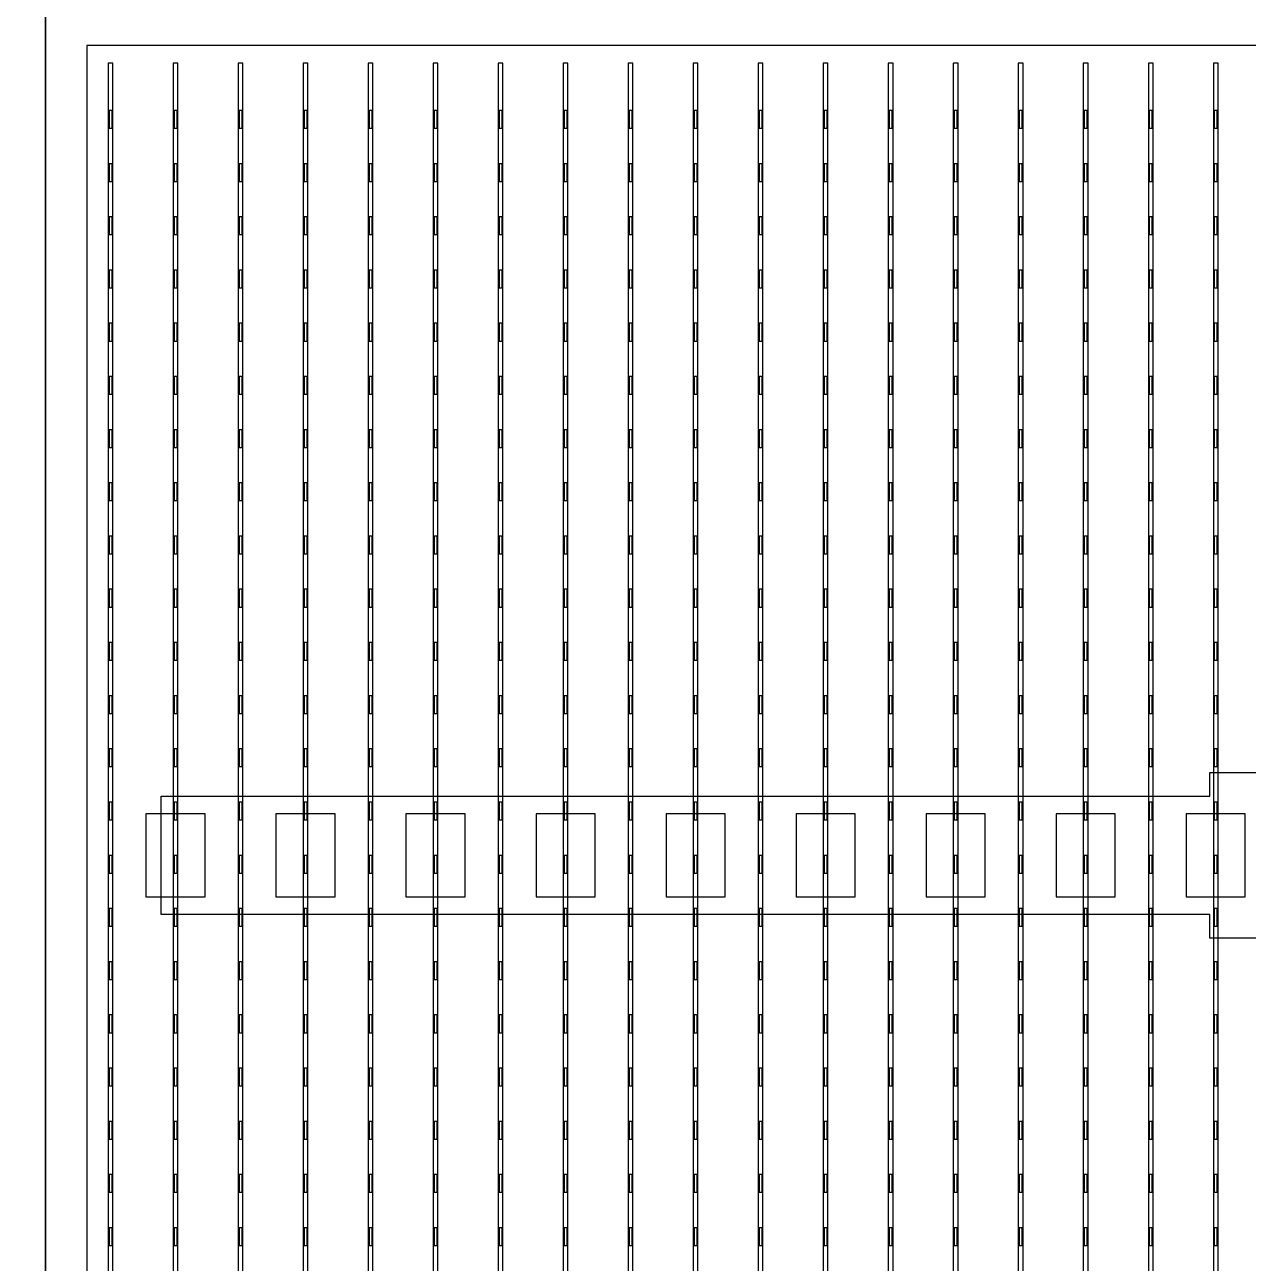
# Model space of a CAD drawing. Header units: millimetres. Extents: x -18 to 142, y -7 to 153.
# Drawn here: x 82.89 to 93.25, y 51.55 to 62.02 of the extents above; entities that cross this region are included whole.
import ezdxf

# ---------------------------------------------------------------- set-up
doc = ezdxf.new("R2010")
doc.units = ezdxf.units.MM
for name, color, linetype in [('BUSBARS', 3, 'Continuous'), ('CELLS', 5, 'Continuous'), ('CONTACT_PADS', 2, 'Continuous'), ('DICING', 4, 'Continuous'), ('FINGERS', 1, 'Continuous'), ('INSULATION', 2, 'Continuous')]:
    doc.layers.add(name, color=color, linetype=linetype)

msp = doc.modelspace()

# ---------------------------------------------------------------- linework, layer by layer
at = {"layer": 'BUSBARS'}
msp.add_lwpolyline([(102.99, 55.5), (102.99, 54.5), (94.12, 54.5), (94.12, 54.3), (92.92, 54.3), (92.92, 54.5), (84.05, 54.5), (84.05, 55.5), (92.92, 55.5), (92.92, 55.7), (94.12, 55.7), (94.12, 55.5), (102.99, 55.5)], close=True, dxfattribs=at)
at = {"layer": 'CELLS'}
for points in [[(83.07, 41.3), (83.07, 62.2), (62.17, 62.2), (62.17, 41.3), (83.07, 41.3)], [(103.97, 41.3), (103.97, 62.2), (83.07, 62.2), (83.07, 41.3), (103.97, 41.3)]]:
    msp.add_lwpolyline(points, close=True, dxfattribs=at)
at = {"layer": 'CONTACT_PADS'}
for points in [[(83.633, 61.15), (83.633, 61.3), (83.608, 61.3), (83.608, 61.15), (83.633, 61.15)], [(84.183, 61.15), (84.183, 61.3), (84.158, 61.3), (84.158, 61.15), (84.183, 61.15)], [(84.733, 61.15), (84.733, 61.3), (84.708, 61.3), (84.708, 61.15), (84.733, 61.15)], [(85.283, 61.15), (85.283, 61.3), (85.258, 61.3), (85.258, 61.15), (85.283, 61.15)], [(85.833, 61.15), (85.833, 61.3), (85.808, 61.3), (85.808, 61.15), (85.833, 61.15)], [(86.383, 61.15), (86.383, 61.3), (86.358, 61.3), (86.358, 61.15), (86.383, 61.15)], [(86.933, 61.15), (86.933, 61.3), (86.908, 61.3), (86.908, 61.15), (86.933, 61.15)], [(87.483, 61.15), (87.483, 61.3), (87.458, 61.3), (87.458, 61.15), (87.483, 61.15)], [(88.033, 61.15), (88.033, 61.3), (88.008, 61.3), (88.008, 61.15), (88.033, 61.15)], [(88.583, 61.15), (88.583, 61.3), (88.558, 61.3), (88.558, 61.15), (88.583, 61.15)], [(89.133, 61.15), (89.133, 61.3), (89.108, 61.3), (89.108, 61.15), (89.133, 61.15)], [(89.683, 61.15), (89.683, 61.3), (89.658, 61.3), (89.658, 61.15), (89.683, 61.15)], [(90.233, 61.15), (90.233, 61.3), (90.208, 61.3), (90.208, 61.15), (90.233, 61.15)], [(90.783, 61.15), (90.783, 61.3), (90.758, 61.3), (90.758, 61.15), (90.783, 61.15)], [(91.333, 61.15), (91.333, 61.3), (91.308, 61.3), (91.308, 61.15), (91.333, 61.15)], [(91.883, 61.15), (91.883, 61.3), (91.858, 61.3), (91.858, 61.15), (91.883, 61.15)], [(92.433, 61.15), (92.433, 61.3), (92.408, 61.3), (92.408, 61.15), (92.433, 61.15)], [(92.983, 61.15), (92.983, 61.3), (92.958, 61.3), (92.958, 61.15), (92.983, 61.15)], [(83.633, 60.7), (83.633, 60.85), (83.608, 60.85), (83.608, 60.7), (83.633, 60.7)], [(84.183, 60.7), (84.183, 60.85), (84.158, 60.85), (84.158, 60.7), (84.183, 60.7)], [(84.733, 60.7), (84.733, 60.85), (84.708, 60.85), (84.708, 60.7), (84.733, 60.7)], [(85.283, 60.7), (85.283, 60.85), (85.258, 60.85), (85.258, 60.7), (85.283, 60.7)], [(85.833, 60.7), (85.833, 60.85), (85.808, 60.85), (85.808, 60.7), (85.833, 60.7)], [(86.383, 60.7), (86.383, 60.85), (86.358, 60.85), (86.358, 60.7), (86.383, 60.7)], [(86.933, 60.7), (86.933, 60.85), (86.908, 60.85), (86.908, 60.7), (86.933, 60.7)], [(87.483, 60.7), (87.483, 60.85), (87.458, 60.85), (87.458, 60.7), (87.483, 60.7)], [(88.033, 60.7), (88.033, 60.85), (88.008, 60.85), (88.008, 60.7), (88.033, 60.7)], [(88.583, 60.7), (88.583, 60.85), (88.558, 60.85), (88.558, 60.7), (88.583, 60.7)], [(89.133, 60.7), (89.133, 60.85), (89.108, 60.85), (89.108, 60.7), (89.133, 60.7)], [(89.683, 60.7), (89.683, 60.85), (89.658, 60.85), (89.658, 60.7), (89.683, 60.7)], [(90.233, 60.7), (90.233, 60.85), (90.208, 60.85), (90.208, 60.7), (90.233, 60.7)], [(90.783, 60.7), (90.783, 60.85), (90.758, 60.85), (90.758, 60.7), (90.783, 60.7)], [(91.333, 60.7), (91.333, 60.85), (91.308, 60.85), (91.308, 60.7), (91.333, 60.7)], [(91.883, 60.7), (91.883, 60.85), (91.858, 60.85), (91.858, 60.7), (91.883, 60.7)], [(92.433, 60.7), (92.433, 60.85), (92.408, 60.85), (92.408, 60.7), (92.433, 60.7)], [(92.983, 60.7), (92.983, 60.85), (92.958, 60.85), (92.958, 60.7), (92.983, 60.7)], [(83.633, 60.25), (83.633, 60.4), (83.608, 60.4), (83.608, 60.25), (83.633, 60.25)], [(84.183, 60.25), (84.183, 60.4), (84.158, 60.4), (84.158, 60.25), (84.183, 60.25)], [(84.733, 60.25), (84.733, 60.4), (84.708, 60.4), (84.708, 60.25), (84.733, 60.25)], [(85.283, 60.25), (85.283, 60.4), (85.258, 60.4), (85.258, 60.25), (85.283, 60.25)], [(85.833, 60.25), (85.833, 60.4), (85.808, 60.4), (85.808, 60.25), (85.833, 60.25)], [(86.383, 60.25), (86.383, 60.4), (86.358, 60.4), (86.358, 60.25), (86.383, 60.25)], [(86.933, 60.25), (86.933, 60.4), (86.908, 60.4), (86.908, 60.25), (86.933, 60.25)], [(87.483, 60.25), (87.483, 60.4), (87.458, 60.4), (87.458, 60.25), (87.483, 60.25)], [(88.033, 60.25), (88.033, 60.4), (88.008, 60.4), (88.008, 60.25), (88.033, 60.25)], [(88.583, 60.25), (88.583, 60.4), (88.558, 60.4), (88.558, 60.25), (88.583, 60.25)], [(89.133, 60.25), (89.133, 60.4), (89.108, 60.4), (89.108, 60.25), (89.133, 60.25)], [(89.683, 60.25), (89.683, 60.4), (89.658, 60.4), (89.658, 60.25), (89.683, 60.25)], [(90.233, 60.25), (90.233, 60.4), (90.208, 60.4), (90.208, 60.25), (90.233, 60.25)], [(90.783, 60.25), (90.783, 60.4), (90.758, 60.4), (90.758, 60.25), (90.783, 60.25)], [(91.333, 60.25), (91.333, 60.4), (91.308, 60.4), (91.308, 60.25), (91.333, 60.25)], [(91.883, 60.25), (91.883, 60.4), (91.858, 60.4), (91.858, 60.25), (91.883, 60.25)], [(92.433, 60.25), (92.433, 60.4), (92.408, 60.4), (92.408, 60.25), (92.433, 60.25)], [(92.983, 60.25), (92.983, 60.4), (92.958, 60.4), (92.958, 60.25), (92.983, 60.25)], [(83.633, 59.8), (83.633, 59.95), (83.608, 59.95), (83.608, 59.8), (83.633, 59.8)], [(84.183, 59.8), (84.183, 59.95), (84.158, 59.95), (84.158, 59.8), (84.183, 59.8)], [(84.733, 59.8), (84.733, 59.95), (84.708, 59.95), (84.708, 59.8), (84.733, 59.8)], [(85.283, 59.8), (85.283, 59.95), (85.258, 59.95), (85.258, 59.8), (85.283, 59.8)], [(85.833, 59.8), (85.833, 59.95), (85.808, 59.95), (85.808, 59.8), (85.833, 59.8)], [(86.383, 59.8), (86.383, 59.95), (86.358, 59.95), (86.358, 59.8), (86.383, 59.8)], [(86.933, 59.8), (86.933, 59.95), (86.908, 59.95), (86.908, 59.8), (86.933, 59.8)], [(87.483, 59.8), (87.483, 59.95), (87.458, 59.95), (87.458, 59.8), (87.483, 59.8)], [(88.033, 59.8), (88.033, 59.95), (88.008, 59.95), (88.008, 59.8), (88.033, 59.8)], [(88.583, 59.8), (88.583, 59.95), (88.558, 59.95), (88.558, 59.8), (88.583, 59.8)], [(89.133, 59.8), (89.133, 59.95), (89.108, 59.95), (89.108, 59.8), (89.133, 59.8)], [(89.683, 59.8), (89.683, 59.95), (89.658, 59.95), (89.658, 59.8), (89.683, 59.8)], [(90.233, 59.8), (90.233, 59.95), (90.208, 59.95), (90.208, 59.8), (90.233, 59.8)], [(90.783, 59.8), (90.783, 59.95), (90.758, 59.95), (90.758, 59.8), (90.783, 59.8)], [(91.333, 59.8), (91.333, 59.95), (91.308, 59.95), (91.308, 59.8), (91.333, 59.8)], [(91.883, 59.8), (91.883, 59.95), (91.858, 59.95), (91.858, 59.8), (91.883, 59.8)], [(92.433, 59.8), (92.433, 59.95), (92.408, 59.95), (92.408, 59.8), (92.433, 59.8)], [(92.983, 59.8), (92.983, 59.95), (92.958, 59.95), (92.958, 59.8), (92.983, 59.8)], [(83.633, 59.35), (83.633, 59.5), (83.608, 59.5), (83.608, 59.35), (83.633, 59.35)], [(84.183, 59.35), (84.183, 59.5), (84.158, 59.5), (84.158, 59.35), (84.183, 59.35)], [(84.733, 59.35), (84.733, 59.5), (84.708, 59.5), (84.708, 59.35), (84.733, 59.35)], [(85.283, 59.35), (85.283, 59.5), (85.258, 59.5), (85.258, 59.35), (85.283, 59.35)], [(85.833, 59.35), (85.833, 59.5), (85.808, 59.5), (85.808, 59.35), (85.833, 59.35)], [(86.383, 59.35), (86.383, 59.5), (86.358, 59.5), (86.358, 59.35), (86.383, 59.35)], [(86.933, 59.35), (86.933, 59.5), (86.908, 59.5), (86.908, 59.35), (86.933, 59.35)], [(87.483, 59.35), (87.483, 59.5), (87.458, 59.5), (87.458, 59.35), (87.483, 59.35)], [(88.033, 59.35), (88.033, 59.5), (88.008, 59.5), (88.008, 59.35), (88.033, 59.35)], [(88.583, 59.35), (88.583, 59.5), (88.558, 59.5), (88.558, 59.35), (88.583, 59.35)], [(89.133, 59.35), (89.133, 59.5), (89.108, 59.5), (89.108, 59.35), (89.133, 59.35)], [(89.683, 59.35), (89.683, 59.5), (89.658, 59.5), (89.658, 59.35), (89.683, 59.35)], [(90.233, 59.35), (90.233, 59.5), (90.208, 59.5), (90.208, 59.35), (90.233, 59.35)], [(90.783, 59.35), (90.783, 59.5), (90.758, 59.5), (90.758, 59.35), (90.783, 59.35)], [(91.333, 59.35), (91.333, 59.5), (91.308, 59.5), (91.308, 59.35), (91.333, 59.35)], [(91.883, 59.35), (91.883, 59.5), (91.858, 59.5), (91.858, 59.35), (91.883, 59.35)], [(92.433, 59.35), (92.433, 59.5), (92.408, 59.5), (92.408, 59.35), (92.433, 59.35)], [(92.983, 59.35), (92.983, 59.5), (92.958, 59.5), (92.958, 59.35), (92.983, 59.35)], [(83.633, 58.9), (83.633, 59.05), (83.608, 59.05), (83.608, 58.9), (83.633, 58.9)], [(84.183, 58.9), (84.183, 59.05), (84.158, 59.05), (84.158, 58.9), (84.183, 58.9)], [(84.733, 58.9), (84.733, 59.05), (84.708, 59.05), (84.708, 58.9), (84.733, 58.9)], [(85.283, 58.9), (85.283, 59.05), (85.258, 59.05), (85.258, 58.9), (85.283, 58.9)], [(85.833, 58.9), (85.833, 59.05), (85.808, 59.05), (85.808, 58.9), (85.833, 58.9)], [(86.383, 58.9), (86.383, 59.05), (86.358, 59.05), (86.358, 58.9), (86.383, 58.9)], [(86.933, 58.9), (86.933, 59.05), (86.908, 59.05), (86.908, 58.9), (86.933, 58.9)], [(87.483, 58.9), (87.483, 59.05), (87.458, 59.05), (87.458, 58.9), (87.483, 58.9)], [(88.033, 58.9), (88.033, 59.05), (88.008, 59.05), (88.008, 58.9), (88.033, 58.9)], [(88.583, 58.9), (88.583, 59.05), (88.558, 59.05), (88.558, 58.9), (88.583, 58.9)], [(89.133, 58.9), (89.133, 59.05), (89.108, 59.05), (89.108, 58.9), (89.133, 58.9)], [(89.683, 58.9), (89.683, 59.05), (89.658, 59.05), (89.658, 58.9), (89.683, 58.9)], [(90.233, 58.9), (90.233, 59.05), (90.208, 59.05), (90.208, 58.9), (90.233, 58.9)], [(90.783, 58.9), (90.783, 59.05), (90.758, 59.05), (90.758, 58.9), (90.783, 58.9)], [(91.333, 58.9), (91.333, 59.05), (91.308, 59.05), (91.308, 58.9), (91.333, 58.9)], [(91.883, 58.9), (91.883, 59.05), (91.858, 59.05), (91.858, 58.9), (91.883, 58.9)], [(92.433, 58.9), (92.433, 59.05), (92.408, 59.05), (92.408, 58.9), (92.433, 58.9)], [(92.983, 58.9), (92.983, 59.05), (92.958, 59.05), (92.958, 58.9), (92.983, 58.9)], [(83.633, 58.45), (83.633, 58.6), (83.608, 58.6), (83.608, 58.45), (83.633, 58.45)], [(84.183, 58.45), (84.183, 58.6), (84.158, 58.6), (84.158, 58.45), (84.183, 58.45)], [(84.733, 58.45), (84.733, 58.6), (84.708, 58.6), (84.708, 58.45), (84.733, 58.45)], [(85.283, 58.45), (85.283, 58.6), (85.258, 58.6), (85.258, 58.45), (85.283, 58.45)], [(85.833, 58.45), (85.833, 58.6), (85.808, 58.6), (85.808, 58.45), (85.833, 58.45)], [(86.383, 58.45), (86.383, 58.6), (86.358, 58.6), (86.358, 58.45), (86.383, 58.45)], [(86.933, 58.45), (86.933, 58.6), (86.908, 58.6), (86.908, 58.45), (86.933, 58.45)], [(87.483, 58.45), (87.483, 58.6), (87.458, 58.6), (87.458, 58.45), (87.483, 58.45)], [(88.033, 58.45), (88.033, 58.6), (88.008, 58.6), (88.008, 58.45), (88.033, 58.45)], [(88.583, 58.45), (88.583, 58.6), (88.558, 58.6), (88.558, 58.45), (88.583, 58.45)], [(89.133, 58.45), (89.133, 58.6), (89.108, 58.6), (89.108, 58.45), (89.133, 58.45)], [(89.683, 58.45), (89.683, 58.6), (89.658, 58.6), (89.658, 58.45), (89.683, 58.45)], [(90.233, 58.45), (90.233, 58.6), (90.208, 58.6), (90.208, 58.45), (90.233, 58.45)], [(90.783, 58.45), (90.783, 58.6), (90.758, 58.6), (90.758, 58.45), (90.783, 58.45)], [(91.333, 58.45), (91.333, 58.6), (91.308, 58.6), (91.308, 58.45), (91.333, 58.45)], [(91.883, 58.45), (91.883, 58.6), (91.858, 58.6), (91.858, 58.45), (91.883, 58.45)], [(92.433, 58.45), (92.433, 58.6), (92.408, 58.6), (92.408, 58.45), (92.433, 58.45)], [(92.983, 58.45), (92.983, 58.6), (92.958, 58.6), (92.958, 58.45), (92.983, 58.45)], [(83.633, 58), (83.633, 58.15), (83.608, 58.15), (83.608, 58), (83.633, 58)], [(84.183, 58), (84.183, 58.15), (84.158, 58.15), (84.158, 58), (84.183, 58)], [(84.733, 58), (84.733, 58.15), (84.708, 58.15), (84.708, 58), (84.733, 58)], [(85.283, 58), (85.283, 58.15), (85.258, 58.15), (85.258, 58), (85.283, 58)], [(85.833, 58), (85.833, 58.15), (85.808, 58.15), (85.808, 58), (85.833, 58)], [(86.383, 58), (86.383, 58.15), (86.358, 58.15), (86.358, 58), (86.383, 58)], [(86.933, 58), (86.933, 58.15), (86.908, 58.15), (86.908, 58), (86.933, 58)], [(87.483, 58), (87.483, 58.15), (87.458, 58.15), (87.458, 58), (87.483, 58)], [(88.033, 58), (88.033, 58.15), (88.008, 58.15), (88.008, 58), (88.033, 58)], [(88.583, 58), (88.583, 58.15), (88.558, 58.15), (88.558, 58), (88.583, 58)], [(89.133, 58), (89.133, 58.15), (89.108, 58.15), (89.108, 58), (89.133, 58)], [(89.683, 58), (89.683, 58.15), (89.658, 58.15), (89.658, 58), (89.683, 58)], [(90.233, 58), (90.233, 58.15), (90.208, 58.15), (90.208, 58), (90.233, 58)], [(90.783, 58), (90.783, 58.15), (90.758, 58.15), (90.758, 58), (90.783, 58)], [(91.333, 58), (91.333, 58.15), (91.308, 58.15), (91.308, 58), (91.333, 58)], [(91.883, 58), (91.883, 58.15), (91.858, 58.15), (91.858, 58), (91.883, 58)], [(92.433, 58), (92.433, 58.15), (92.408, 58.15), (92.408, 58), (92.433, 58)], [(92.983, 58), (92.983, 58.15), (92.958, 58.15), (92.958, 58), (92.983, 58)], [(83.633, 57.55), (83.633, 57.7), (83.608, 57.7), (83.608, 57.55), (83.633, 57.55)], [(84.183, 57.55), (84.183, 57.7), (84.158, 57.7), (84.158, 57.55), (84.183, 57.55)], [(84.733, 57.55), (84.733, 57.7), (84.708, 57.7), (84.708, 57.55), (84.733, 57.55)], [(85.283, 57.55), (85.283, 57.7), (85.258, 57.7), (85.258, 57.55), (85.283, 57.55)], [(85.833, 57.55), (85.833, 57.7), (85.808, 57.7), (85.808, 57.55), (85.833, 57.55)], [(86.383, 57.55), (86.383, 57.7), (86.358, 57.7), (86.358, 57.55), (86.383, 57.55)], [(86.933, 57.55), (86.933, 57.7), (86.908, 57.7), (86.908, 57.55), (86.933, 57.55)], [(87.483, 57.55), (87.483, 57.7), (87.458, 57.7), (87.458, 57.55), (87.483, 57.55)], [(88.033, 57.55), (88.033, 57.7), (88.008, 57.7), (88.008, 57.55), (88.033, 57.55)], [(88.583, 57.55), (88.583, 57.7), (88.558, 57.7), (88.558, 57.55), (88.583, 57.55)], [(89.133, 57.55), (89.133, 57.7), (89.108, 57.7), (89.108, 57.55), (89.133, 57.55)], [(89.683, 57.55), (89.683, 57.7), (89.658, 57.7), (89.658, 57.55), (89.683, 57.55)], [(90.233, 57.55), (90.233, 57.7), (90.208, 57.7), (90.208, 57.55), (90.233, 57.55)], [(90.783, 57.55), (90.783, 57.7), (90.758, 57.7), (90.758, 57.55), (90.783, 57.55)], [(91.333, 57.55), (91.333, 57.7), (91.308, 57.7), (91.308, 57.55), (91.333, 57.55)], [(91.883, 57.55), (91.883, 57.7), (91.858, 57.7), (91.858, 57.55), (91.883, 57.55)], [(92.433, 57.55), (92.433, 57.7), (92.408, 57.7), (92.408, 57.55), (92.433, 57.55)], [(92.983, 57.55), (92.983, 57.7), (92.958, 57.7), (92.958, 57.55), (92.983, 57.55)], [(83.633, 57.1), (83.633, 57.25), (83.608, 57.25), (83.608, 57.1), (83.633, 57.1)], [(84.183, 57.1), (84.183, 57.25), (84.158, 57.25), (84.158, 57.1), (84.183, 57.1)], [(84.733, 57.1), (84.733, 57.25), (84.708, 57.25), (84.708, 57.1), (84.733, 57.1)], [(85.283, 57.1), (85.283, 57.25), (85.258, 57.25), (85.258, 57.1), (85.283, 57.1)], [(85.833, 57.1), (85.833, 57.25), (85.808, 57.25), (85.808, 57.1), (85.833, 57.1)], [(86.383, 57.1), (86.383, 57.25), (86.358, 57.25), (86.358, 57.1), (86.383, 57.1)], [(86.933, 57.1), (86.933, 57.25), (86.908, 57.25), (86.908, 57.1), (86.933, 57.1)], [(87.483, 57.1), (87.483, 57.25), (87.458, 57.25), (87.458, 57.1), (87.483, 57.1)], [(88.033, 57.1), (88.033, 57.25), (88.008, 57.25), (88.008, 57.1), (88.033, 57.1)], [(88.583, 57.1), (88.583, 57.25), (88.558, 57.25), (88.558, 57.1), (88.583, 57.1)], [(89.133, 57.1), (89.133, 57.25), (89.108, 57.25), (89.108, 57.1), (89.133, 57.1)], [(89.683, 57.1), (89.683, 57.25), (89.658, 57.25), (89.658, 57.1), (89.683, 57.1)], [(90.233, 57.1), (90.233, 57.25), (90.208, 57.25), (90.208, 57.1), (90.233, 57.1)], [(90.783, 57.1), (90.783, 57.25), (90.758, 57.25), (90.758, 57.1), (90.783, 57.1)], [(91.333, 57.1), (91.333, 57.25), (91.308, 57.25), (91.308, 57.1), (91.333, 57.1)], [(91.883, 57.1), (91.883, 57.25), (91.858, 57.25), (91.858, 57.1), (91.883, 57.1)], [(92.433, 57.1), (92.433, 57.25), (92.408, 57.25), (92.408, 57.1), (92.433, 57.1)], [(92.983, 57.1), (92.983, 57.25), (92.958, 57.25), (92.958, 57.1), (92.983, 57.1)], [(83.633, 56.65), (83.633, 56.8), (83.608, 56.8), (83.608, 56.65), (83.633, 56.65)], [(84.183, 56.65), (84.183, 56.8), (84.158, 56.8), (84.158, 56.65), (84.183, 56.65)], [(84.733, 56.65), (84.733, 56.8), (84.708, 56.8), (84.708, 56.65), (84.733, 56.65)], [(85.283, 56.65), (85.283, 56.8), (85.258, 56.8), (85.258, 56.65), (85.283, 56.65)], [(85.833, 56.65), (85.833, 56.8), (85.808, 56.8), (85.808, 56.65), (85.833, 56.65)], [(86.383, 56.65), (86.383, 56.8), (86.358, 56.8), (86.358, 56.65), (86.383, 56.65)], [(86.933, 56.65), (86.933, 56.8), (86.908, 56.8), (86.908, 56.65), (86.933, 56.65)], [(87.483, 56.65), (87.483, 56.8), (87.458, 56.8), (87.458, 56.65), (87.483, 56.65)], [(88.033, 56.65), (88.033, 56.8), (88.008, 56.8), (88.008, 56.65), (88.033, 56.65)], [(88.583, 56.65), (88.583, 56.8), (88.558, 56.8), (88.558, 56.65), (88.583, 56.65)], [(89.133, 56.65), (89.133, 56.8), (89.108, 56.8), (89.108, 56.65), (89.133, 56.65)], [(89.683, 56.65), (89.683, 56.8), (89.658, 56.8), (89.658, 56.65), (89.683, 56.65)], [(90.233, 56.65), (90.233, 56.8), (90.208, 56.8), (90.208, 56.65), (90.233, 56.65)], [(90.783, 56.65), (90.783, 56.8), (90.758, 56.8), (90.758, 56.65), (90.783, 56.65)], [(91.333, 56.65), (91.333, 56.8), (91.308, 56.8), (91.308, 56.65), (91.333, 56.65)], [(91.883, 56.65), (91.883, 56.8), (91.858, 56.8), (91.858, 56.65), (91.883, 56.65)], [(92.433, 56.65), (92.433, 56.8), (92.408, 56.8), (92.408, 56.65), (92.433, 56.65)], [(92.983, 56.65), (92.983, 56.8), (92.958, 56.8), (92.958, 56.65), (92.983, 56.65)], [(83.633, 56.2), (83.633, 56.35), (83.608, 56.35), (83.608, 56.2), (83.633, 56.2)], [(84.183, 56.2), (84.183, 56.35), (84.158, 56.35), (84.158, 56.2), (84.183, 56.2)], [(84.733, 56.2), (84.733, 56.35), (84.708, 56.35), (84.708, 56.2), (84.733, 56.2)], [(85.283, 56.2), (85.283, 56.35), (85.258, 56.35), (85.258, 56.2), (85.283, 56.2)], [(85.833, 56.2), (85.833, 56.35), (85.808, 56.35), (85.808, 56.2), (85.833, 56.2)], [(86.383, 56.2), (86.383, 56.35), (86.358, 56.35), (86.358, 56.2), (86.383, 56.2)], [(86.933, 56.2), (86.933, 56.35), (86.908, 56.35), (86.908, 56.2), (86.933, 56.2)], [(87.483, 56.2), (87.483, 56.35), (87.458, 56.35), (87.458, 56.2), (87.483, 56.2)], [(88.033, 56.2), (88.033, 56.35), (88.008, 56.35), (88.008, 56.2), (88.033, 56.2)], [(88.583, 56.2), (88.583, 56.35), (88.558, 56.35), (88.558, 56.2), (88.583, 56.2)], [(89.133, 56.2), (89.133, 56.35), (89.108, 56.35), (89.108, 56.2), (89.133, 56.2)], [(89.683, 56.2), (89.683, 56.35), (89.658, 56.35), (89.658, 56.2), (89.683, 56.2)], [(90.233, 56.2), (90.233, 56.35), (90.208, 56.35), (90.208, 56.2), (90.233, 56.2)], [(90.783, 56.2), (90.783, 56.35), (90.758, 56.35), (90.758, 56.2), (90.783, 56.2)], [(91.333, 56.2), (91.333, 56.35), (91.308, 56.35), (91.308, 56.2), (91.333, 56.2)], [(91.883, 56.2), (91.883, 56.35), (91.858, 56.35), (91.858, 56.2), (91.883, 56.2)], [(92.433, 56.2), (92.433, 56.35), (92.408, 56.35), (92.408, 56.2), (92.433, 56.2)], [(92.983, 56.2), (92.983, 56.35), (92.958, 56.35), (92.958, 56.2), (92.983, 56.2)], [(83.633, 55.75), (83.633, 55.9), (83.608, 55.9), (83.608, 55.75), (83.633, 55.75)], [(84.183, 55.75), (84.183, 55.9), (84.158, 55.9), (84.158, 55.75), (84.183, 55.75)], [(84.733, 55.75), (84.733, 55.9), (84.708, 55.9), (84.708, 55.75), (84.733, 55.75)], [(85.283, 55.75), (85.283, 55.9), (85.258, 55.9), (85.258, 55.75), (85.283, 55.75)], [(85.833, 55.75), (85.833, 55.9), (85.808, 55.9), (85.808, 55.75), (85.833, 55.75)], [(86.383, 55.75), (86.383, 55.9), (86.358, 55.9), (86.358, 55.75), (86.383, 55.75)], [(86.933, 55.75), (86.933, 55.9), (86.908, 55.9), (86.908, 55.75), (86.933, 55.75)], [(87.483, 55.75), (87.483, 55.9), (87.458, 55.9), (87.458, 55.75), (87.483, 55.75)], [(88.033, 55.75), (88.033, 55.9), (88.008, 55.9), (88.008, 55.75), (88.033, 55.75)], [(88.583, 55.75), (88.583, 55.9), (88.558, 55.9), (88.558, 55.75), (88.583, 55.75)], [(89.133, 55.75), (89.133, 55.9), (89.108, 55.9), (89.108, 55.75), (89.133, 55.75)], [(89.683, 55.75), (89.683, 55.9), (89.658, 55.9), (89.658, 55.75), (89.683, 55.75)], [(90.233, 55.75), (90.233, 55.9), (90.208, 55.9), (90.208, 55.75), (90.233, 55.75)], [(90.783, 55.75), (90.783, 55.9), (90.758, 55.9), (90.758, 55.75), (90.783, 55.75)], [(91.333, 55.75), (91.333, 55.9), (91.308, 55.9), (91.308, 55.75), (91.333, 55.75)], [(91.883, 55.75), (91.883, 55.9), (91.858, 55.9), (91.858, 55.75), (91.883, 55.75)], [(92.433, 55.75), (92.433, 55.9), (92.408, 55.9), (92.408, 55.75), (92.433, 55.75)], [(92.983, 55.75), (92.983, 55.9), (92.958, 55.9), (92.958, 55.75), (92.983, 55.75)], [(83.633, 55.3), (83.633, 55.45), (83.608, 55.45), (83.608, 55.3), (83.633, 55.3)], [(84.183, 55.3), (84.183, 55.45), (84.158, 55.45), (84.158, 55.3), (84.183, 55.3)], [(84.733, 55.3), (84.733, 55.45), (84.708, 55.45), (84.708, 55.3), (84.733, 55.3)], [(85.283, 55.3), (85.283, 55.45), (85.258, 55.45), (85.258, 55.3), (85.283, 55.3)], [(85.833, 55.3), (85.833, 55.45), (85.808, 55.45), (85.808, 55.3), (85.833, 55.3)], [(86.383, 55.3), (86.383, 55.45), (86.358, 55.45), (86.358, 55.3), (86.383, 55.3)], [(86.933, 55.3), (86.933, 55.45), (86.908, 55.45), (86.908, 55.3), (86.933, 55.3)], [(87.483, 55.3), (87.483, 55.45), (87.458, 55.45), (87.458, 55.3), (87.483, 55.3)], [(88.033, 55.3), (88.033, 55.45), (88.008, 55.45), (88.008, 55.3), (88.033, 55.3)], [(88.583, 55.3), (88.583, 55.45), (88.558, 55.45), (88.558, 55.3), (88.583, 55.3)], [(89.133, 55.3), (89.133, 55.45), (89.108, 55.45), (89.108, 55.3), (89.133, 55.3)], [(89.683, 55.3), (89.683, 55.45), (89.658, 55.45), (89.658, 55.3), (89.683, 55.3)], [(90.233, 55.3), (90.233, 55.45), (90.208, 55.45), (90.208, 55.3), (90.233, 55.3)], [(90.783, 55.3), (90.783, 55.45), (90.758, 55.45), (90.758, 55.3), (90.783, 55.3)], [(91.333, 55.3), (91.333, 55.45), (91.308, 55.45), (91.308, 55.3), (91.333, 55.3)], [(91.883, 55.3), (91.883, 55.45), (91.858, 55.45), (91.858, 55.3), (91.883, 55.3)], [(92.433, 55.3), (92.433, 55.45), (92.408, 55.45), (92.408, 55.3), (92.433, 55.3)], [(92.983, 55.3), (92.983, 55.45), (92.958, 55.45), (92.958, 55.3), (92.983, 55.3)], [(83.633, 54.85), (83.633, 55), (83.608, 55), (83.608, 54.85), (83.633, 54.85)], [(84.183, 54.85), (84.183, 55), (84.158, 55), (84.158, 54.85), (84.183, 54.85)], [(84.733, 54.85), (84.733, 55), (84.708, 55), (84.708, 54.85), (84.733, 54.85)], [(85.283, 54.85), (85.283, 55), (85.258, 55), (85.258, 54.85), (85.283, 54.85)], [(85.833, 54.85), (85.833, 55), (85.808, 55), (85.808, 54.85), (85.833, 54.85)], [(86.383, 54.85), (86.383, 55), (86.358, 55), (86.358, 54.85), (86.383, 54.85)], [(86.933, 54.85), (86.933, 55), (86.908, 55), (86.908, 54.85), (86.933, 54.85)], [(87.483, 54.85), (87.483, 55), (87.458, 55), (87.458, 54.85), (87.483, 54.85)], [(88.033, 54.85), (88.033, 55), (88.008, 55), (88.008, 54.85), (88.033, 54.85)], [(88.583, 54.85), (88.583, 55), (88.558, 55), (88.558, 54.85), (88.583, 54.85)], [(89.133, 54.85), (89.133, 55), (89.108, 55), (89.108, 54.85), (89.133, 54.85)], [(89.683, 54.85), (89.683, 55), (89.658, 55), (89.658, 54.85), (89.683, 54.85)], [(90.233, 54.85), (90.233, 55), (90.208, 55), (90.208, 54.85), (90.233, 54.85)], [(90.783, 54.85), (90.783, 55), (90.758, 55), (90.758, 54.85), (90.783, 54.85)], [(91.333, 54.85), (91.333, 55), (91.308, 55), (91.308, 54.85), (91.333, 54.85)], [(91.883, 54.85), (91.883, 55), (91.858, 55), (91.858, 54.85), (91.883, 54.85)], [(92.433, 54.85), (92.433, 55), (92.408, 55), (92.408, 54.85), (92.433, 54.85)], [(92.983, 54.85), (92.983, 55), (92.958, 55), (92.958, 54.85), (92.983, 54.85)], [(83.633, 54.4), (83.633, 54.55), (83.608, 54.55), (83.608, 54.4), (83.633, 54.4)], [(84.183, 54.4), (84.183, 54.55), (84.158, 54.55), (84.158, 54.4), (84.183, 54.4)], [(84.733, 54.4), (84.733, 54.55), (84.708, 54.55), (84.708, 54.4), (84.733, 54.4)], [(85.283, 54.4), (85.283, 54.55), (85.258, 54.55), (85.258, 54.4), (85.283, 54.4)], [(85.833, 54.4), (85.833, 54.55), (85.808, 54.55), (85.808, 54.4), (85.833, 54.4)], [(86.383, 54.4), (86.383, 54.55), (86.358, 54.55), (86.358, 54.4), (86.383, 54.4)], [(86.933, 54.4), (86.933, 54.55), (86.908, 54.55), (86.908, 54.4), (86.933, 54.4)], [(87.483, 54.4), (87.483, 54.55), (87.458, 54.55), (87.458, 54.4), (87.483, 54.4)], [(88.033, 54.4), (88.033, 54.55), (88.008, 54.55), (88.008, 54.4), (88.033, 54.4)], [(88.583, 54.4), (88.583, 54.55), (88.558, 54.55), (88.558, 54.4), (88.583, 54.4)], [(89.133, 54.4), (89.133, 54.55), (89.108, 54.55), (89.108, 54.4), (89.133, 54.4)], [(89.683, 54.4), (89.683, 54.55), (89.658, 54.55), (89.658, 54.4), (89.683, 54.4)], [(90.233, 54.4), (90.233, 54.55), (90.208, 54.55), (90.208, 54.4), (90.233, 54.4)], [(90.783, 54.4), (90.783, 54.55), (90.758, 54.55), (90.758, 54.4), (90.783, 54.4)], [(91.333, 54.4), (91.333, 54.55), (91.308, 54.55), (91.308, 54.4), (91.333, 54.4)], [(91.883, 54.4), (91.883, 54.55), (91.858, 54.55), (91.858, 54.4), (91.883, 54.4)], [(92.433, 54.4), (92.433, 54.55), (92.408, 54.55), (92.408, 54.4), (92.433, 54.4)], [(92.983, 54.4), (92.983, 54.55), (92.958, 54.55), (92.958, 54.4), (92.983, 54.4)], [(83.633, 53.95), (83.633, 54.1), (83.608, 54.1), (83.608, 53.95), (83.633, 53.95)], [(84.183, 53.95), (84.183, 54.1), (84.158, 54.1), (84.158, 53.95), (84.183, 53.95)], [(84.733, 53.95), (84.733, 54.1), (84.708, 54.1), (84.708, 53.95), (84.733, 53.95)], [(85.283, 53.95), (85.283, 54.1), (85.258, 54.1), (85.258, 53.95), (85.283, 53.95)], [(85.833, 53.95), (85.833, 54.1), (85.808, 54.1), (85.808, 53.95), (85.833, 53.95)], [(86.383, 53.95), (86.383, 54.1), (86.358, 54.1), (86.358, 53.95), (86.383, 53.95)], [(86.933, 53.95), (86.933, 54.1), (86.908, 54.1), (86.908, 53.95), (86.933, 53.95)], [(87.483, 53.95), (87.483, 54.1), (87.458, 54.1), (87.458, 53.95), (87.483, 53.95)], [(88.033, 53.95), (88.033, 54.1), (88.008, 54.1), (88.008, 53.95), (88.033, 53.95)], [(88.583, 53.95), (88.583, 54.1), (88.558, 54.1), (88.558, 53.95), (88.583, 53.95)], [(89.133, 53.95), (89.133, 54.1), (89.108, 54.1), (89.108, 53.95), (89.133, 53.95)], [(89.683, 53.95), (89.683, 54.1), (89.658, 54.1), (89.658, 53.95), (89.683, 53.95)], [(90.233, 53.95), (90.233, 54.1), (90.208, 54.1), (90.208, 53.95), (90.233, 53.95)], [(90.783, 53.95), (90.783, 54.1), (90.758, 54.1), (90.758, 53.95), (90.783, 53.95)], [(91.333, 53.95), (91.333, 54.1), (91.308, 54.1), (91.308, 53.95), (91.333, 53.95)], [(91.883, 53.95), (91.883, 54.1), (91.858, 54.1), (91.858, 53.95), (91.883, 53.95)], [(92.433, 53.95), (92.433, 54.1), (92.408, 54.1), (92.408, 53.95), (92.433, 53.95)], [(92.983, 53.95), (92.983, 54.1), (92.958, 54.1), (92.958, 53.95), (92.983, 53.95)], [(83.633, 53.5), (83.633, 53.65), (83.608, 53.65), (83.608, 53.5), (83.633, 53.5)], [(84.183, 53.5), (84.183, 53.65), (84.158, 53.65), (84.158, 53.5), (84.183, 53.5)], [(84.733, 53.5), (84.733, 53.65), (84.708, 53.65), (84.708, 53.5), (84.733, 53.5)], [(85.283, 53.5), (85.283, 53.65), (85.258, 53.65), (85.258, 53.5), (85.283, 53.5)], [(85.833, 53.5), (85.833, 53.65), (85.808, 53.65), (85.808, 53.5), (85.833, 53.5)], [(86.383, 53.5), (86.383, 53.65), (86.358, 53.65), (86.358, 53.5), (86.383, 53.5)], [(86.933, 53.5), (86.933, 53.65), (86.908, 53.65), (86.908, 53.5), (86.933, 53.5)], [(87.483, 53.5), (87.483, 53.65), (87.458, 53.65), (87.458, 53.5), (87.483, 53.5)], [(88.033, 53.5), (88.033, 53.65), (88.008, 53.65), (88.008, 53.5), (88.033, 53.5)], [(88.583, 53.5), (88.583, 53.65), (88.558, 53.65), (88.558, 53.5), (88.583, 53.5)], [(89.133, 53.5), (89.133, 53.65), (89.108, 53.65), (89.108, 53.5), (89.133, 53.5)], [(89.683, 53.5), (89.683, 53.65), (89.658, 53.65), (89.658, 53.5), (89.683, 53.5)], [(90.233, 53.5), (90.233, 53.65), (90.208, 53.65), (90.208, 53.5), (90.233, 53.5)], [(90.783, 53.5), (90.783, 53.65), (90.758, 53.65), (90.758, 53.5), (90.783, 53.5)], [(91.333, 53.5), (91.333, 53.65), (91.308, 53.65), (91.308, 53.5), (91.333, 53.5)], [(91.883, 53.5), (91.883, 53.65), (91.858, 53.65), (91.858, 53.5), (91.883, 53.5)], [(92.433, 53.5), (92.433, 53.65), (92.408, 53.65), (92.408, 53.5), (92.433, 53.5)], [(92.983, 53.5), (92.983, 53.65), (92.958, 53.65), (92.958, 53.5), (92.983, 53.5)], [(83.633, 53.05), (83.633, 53.2), (83.608, 53.2), (83.608, 53.05), (83.633, 53.05)], [(84.183, 53.05), (84.183, 53.2), (84.158, 53.2), (84.158, 53.05), (84.183, 53.05)], [(84.733, 53.05), (84.733, 53.2), (84.708, 53.2), (84.708, 53.05), (84.733, 53.05)], [(85.283, 53.05), (85.283, 53.2), (85.258, 53.2), (85.258, 53.05), (85.283, 53.05)], [(85.833, 53.05), (85.833, 53.2), (85.808, 53.2), (85.808, 53.05), (85.833, 53.05)], [(86.383, 53.05), (86.383, 53.2), (86.358, 53.2), (86.358, 53.05), (86.383, 53.05)], [(86.933, 53.05), (86.933, 53.2), (86.908, 53.2), (86.908, 53.05), (86.933, 53.05)], [(87.483, 53.05), (87.483, 53.2), (87.458, 53.2), (87.458, 53.05), (87.483, 53.05)], [(88.033, 53.05), (88.033, 53.2), (88.008, 53.2), (88.008, 53.05), (88.033, 53.05)], [(88.583, 53.05), (88.583, 53.2), (88.558, 53.2), (88.558, 53.05), (88.583, 53.05)], [(89.133, 53.05), (89.133, 53.2), (89.108, 53.2), (89.108, 53.05), (89.133, 53.05)], [(89.683, 53.05), (89.683, 53.2), (89.658, 53.2), (89.658, 53.05), (89.683, 53.05)], [(90.233, 53.05), (90.233, 53.2), (90.208, 53.2), (90.208, 53.05), (90.233, 53.05)], [(90.783, 53.05), (90.783, 53.2), (90.758, 53.2), (90.758, 53.05), (90.783, 53.05)], [(91.333, 53.05), (91.333, 53.2), (91.308, 53.2), (91.308, 53.05), (91.333, 53.05)], [(91.883, 53.05), (91.883, 53.2), (91.858, 53.2), (91.858, 53.05), (91.883, 53.05)], [(92.433, 53.05), (92.433, 53.2), (92.408, 53.2), (92.408, 53.05), (92.433, 53.05)], [(92.983, 53.05), (92.983, 53.2), (92.958, 53.2), (92.958, 53.05), (92.983, 53.05)], [(83.633, 52.6), (83.633, 52.75), (83.608, 52.75), (83.608, 52.6), (83.633, 52.6)], [(84.183, 52.6), (84.183, 52.75), (84.158, 52.75), (84.158, 52.6), (84.183, 52.6)], [(84.733, 52.6), (84.733, 52.75), (84.708, 52.75), (84.708, 52.6), (84.733, 52.6)], [(85.283, 52.6), (85.283, 52.75), (85.258, 52.75), (85.258, 52.6), (85.283, 52.6)], [(85.833, 52.6), (85.833, 52.75), (85.808, 52.75), (85.808, 52.6), (85.833, 52.6)], [(86.383, 52.6), (86.383, 52.75), (86.358, 52.75), (86.358, 52.6), (86.383, 52.6)], [(86.933, 52.6), (86.933, 52.75), (86.908, 52.75), (86.908, 52.6), (86.933, 52.6)], [(87.483, 52.6), (87.483, 52.75), (87.458, 52.75), (87.458, 52.6), (87.483, 52.6)], [(88.033, 52.6), (88.033, 52.75), (88.008, 52.75), (88.008, 52.6), (88.033, 52.6)], [(88.583, 52.6), (88.583, 52.75), (88.558, 52.75), (88.558, 52.6), (88.583, 52.6)], [(89.133, 52.6), (89.133, 52.75), (89.108, 52.75), (89.108, 52.6), (89.133, 52.6)], [(89.683, 52.6), (89.683, 52.75), (89.658, 52.75), (89.658, 52.6), (89.683, 52.6)], [(90.233, 52.6), (90.233, 52.75), (90.208, 52.75), (90.208, 52.6), (90.233, 52.6)], [(90.783, 52.6), (90.783, 52.75), (90.758, 52.75), (90.758, 52.6), (90.783, 52.6)], [(91.333, 52.6), (91.333, 52.75), (91.308, 52.75), (91.308, 52.6), (91.333, 52.6)], [(91.883, 52.6), (91.883, 52.75), (91.858, 52.75), (91.858, 52.6), (91.883, 52.6)], [(92.433, 52.6), (92.433, 52.75), (92.408, 52.75), (92.408, 52.6), (92.433, 52.6)], [(92.983, 52.6), (92.983, 52.75), (92.958, 52.75), (92.958, 52.6), (92.983, 52.6)], [(83.633, 52.15), (83.633, 52.3), (83.608, 52.3), (83.608, 52.15), (83.633, 52.15)], [(84.183, 52.15), (84.183, 52.3), (84.158, 52.3), (84.158, 52.15), (84.183, 52.15)], [(84.733, 52.15), (84.733, 52.3), (84.708, 52.3), (84.708, 52.15), (84.733, 52.15)], [(85.283, 52.15), (85.283, 52.3), (85.258, 52.3), (85.258, 52.15), (85.283, 52.15)], [(85.833, 52.15), (85.833, 52.3), (85.808, 52.3), (85.808, 52.15), (85.833, 52.15)], [(86.383, 52.15), (86.383, 52.3), (86.358, 52.3), (86.358, 52.15), (86.383, 52.15)], [(86.933, 52.15), (86.933, 52.3), (86.908, 52.3), (86.908, 52.15), (86.933, 52.15)], [(87.483, 52.15), (87.483, 52.3), (87.458, 52.3), (87.458, 52.15), (87.483, 52.15)], [(88.033, 52.15), (88.033, 52.3), (88.008, 52.3), (88.008, 52.15), (88.033, 52.15)], [(88.583, 52.15), (88.583, 52.3), (88.558, 52.3), (88.558, 52.15), (88.583, 52.15)], [(89.133, 52.15), (89.133, 52.3), (89.108, 52.3), (89.108, 52.15), (89.133, 52.15)], [(89.683, 52.15), (89.683, 52.3), (89.658, 52.3), (89.658, 52.15), (89.683, 52.15)], [(90.233, 52.15), (90.233, 52.3), (90.208, 52.3), (90.208, 52.15), (90.233, 52.15)], [(90.783, 52.15), (90.783, 52.3), (90.758, 52.3), (90.758, 52.15), (90.783, 52.15)], [(91.333, 52.15), (91.333, 52.3), (91.308, 52.3), (91.308, 52.15), (91.333, 52.15)], [(91.883, 52.15), (91.883, 52.3), (91.858, 52.3), (91.858, 52.15), (91.883, 52.15)], [(92.433, 52.15), (92.433, 52.3), (92.408, 52.3), (92.408, 52.15), (92.433, 52.15)], [(92.983, 52.15), (92.983, 52.3), (92.958, 52.3), (92.958, 52.15), (92.983, 52.15)], [(83.633, 51.7), (83.633, 51.85), (83.608, 51.85), (83.608, 51.7), (83.633, 51.7)], [(84.183, 51.7), (84.183, 51.85), (84.158, 51.85), (84.158, 51.7), (84.183, 51.7)], [(84.733, 51.7), (84.733, 51.85), (84.708, 51.85), (84.708, 51.7), (84.733, 51.7)], [(85.283, 51.7), (85.283, 51.85), (85.258, 51.85), (85.258, 51.7), (85.283, 51.7)], [(85.833, 51.7), (85.833, 51.85), (85.808, 51.85), (85.808, 51.7), (85.833, 51.7)], [(86.383, 51.7), (86.383, 51.85), (86.358, 51.85), (86.358, 51.7), (86.383, 51.7)], [(86.933, 51.7), (86.933, 51.85), (86.908, 51.85), (86.908, 51.7), (86.933, 51.7)], [(87.483, 51.7), (87.483, 51.85), (87.458, 51.85), (87.458, 51.7), (87.483, 51.7)], [(88.033, 51.7), (88.033, 51.85), (88.008, 51.85), (88.008, 51.7), (88.033, 51.7)], [(88.583, 51.7), (88.583, 51.85), (88.558, 51.85), (88.558, 51.7), (88.583, 51.7)], [(89.133, 51.7), (89.133, 51.85), (89.108, 51.85), (89.108, 51.7), (89.133, 51.7)], [(89.683, 51.7), (89.683, 51.85), (89.658, 51.85), (89.658, 51.7), (89.683, 51.7)], [(90.233, 51.7), (90.233, 51.85), (90.208, 51.85), (90.208, 51.7), (90.233, 51.7)], [(90.783, 51.7), (90.783, 51.85), (90.758, 51.85), (90.758, 51.7), (90.783, 51.7)], [(91.333, 51.7), (91.333, 51.85), (91.308, 51.85), (91.308, 51.7), (91.333, 51.7)], [(91.883, 51.7), (91.883, 51.85), (91.858, 51.85), (91.858, 51.7), (91.883, 51.7)], [(92.433, 51.7), (92.433, 51.85), (92.408, 51.85), (92.408, 51.7), (92.433, 51.7)], [(92.983, 51.7), (92.983, 51.85), (92.958, 51.85), (92.958, 51.7), (92.983, 51.7)]]:
    msp.add_lwpolyline(points, close=True, dxfattribs=at)
at = {"layer": 'DICING'}
for q in [(83.07, 152.65), (83.07, 152.65), (83.07, 152.65), (83.07, 152.65), (83.07, 152.65), (83.07, 152.65), (83.07, 131.75), (83.07, 131.75), (83.07, 131.75), (83.07, 131.75), (83.07, 131.75), (83.07, 131.75), (83.07, 110.85), (83.07, 110.85), (83.07, 110.85), (83.07, 110.85), (83.07, 110.85), (83.07, 110.85), (83.07, 89.95), (83.07, 89.95), (83.07, 89.95), (83.07, 89.95), (83.07, 89.95), (83.07, 89.95), (83.07, 69.05), (83.07, 69.05), (83.07, 69.05), (83.07, 69.05), (83.07, 69.05), (83.07, 69.05)]:
    msp.add_line((83.07, -7.35), q, dxfattribs=at)
at = {"layer": 'FINGERS'}
for points in [[(83.64, 41.8), (83.64, 61.7), (83.6, 61.7), (83.6, 41.8), (83.64, 41.8)], [(84.19, 41.8), (84.19, 61.7), (84.15, 61.7), (84.15, 41.8), (84.19, 41.8)], [(84.74, 41.8), (84.74, 61.7), (84.7, 61.7), (84.7, 41.8), (84.74, 41.8)], [(85.29, 41.8), (85.29, 61.7), (85.25, 61.7), (85.25, 41.8), (85.29, 41.8)], [(85.84, 41.8), (85.84, 61.7), (85.8, 61.7), (85.8, 41.8), (85.84, 41.8)], [(86.39, 41.8), (86.39, 61.7), (86.35, 61.7), (86.35, 41.8), (86.39, 41.8)], [(86.94, 41.8), (86.94, 61.7), (86.9, 61.7), (86.9, 41.8), (86.94, 41.8)], [(87.49, 41.8), (87.49, 61.7), (87.45, 61.7), (87.45, 41.8), (87.49, 41.8)], [(88.04, 41.8), (88.04, 61.7), (88, 61.7), (88, 41.8), (88.04, 41.8)], [(88.59, 41.8), (88.59, 61.7), (88.55, 61.7), (88.55, 41.8), (88.59, 41.8)], [(89.14, 41.8), (89.14, 61.7), (89.1, 61.7), (89.1, 41.8), (89.14, 41.8)], [(89.69, 41.8), (89.69, 61.7), (89.65, 61.7), (89.65, 41.8), (89.69, 41.8)], [(90.24, 41.8), (90.24, 61.7), (90.2, 61.7), (90.2, 41.8), (90.24, 41.8)], [(90.79, 41.8), (90.79, 61.7), (90.75, 61.7), (90.75, 41.8), (90.79, 41.8)], [(91.34, 41.8), (91.34, 61.7), (91.3, 61.7), (91.3, 41.8), (91.34, 41.8)], [(91.89, 41.8), (91.89, 61.7), (91.85, 61.7), (91.85, 41.8), (91.89, 41.8)], [(92.44, 41.8), (92.44, 61.7), (92.4, 61.7), (92.4, 41.8), (92.44, 41.8)], [(92.99, 41.8), (92.99, 61.7), (92.95, 61.7), (92.95, 41.8), (92.99, 41.8)]]:
    msp.add_lwpolyline(points, close=True, dxfattribs=at)
at = {"layer": 'INSULATION'}
for points in [[(103.62, 41.65), (103.62, 61.85), (83.42, 61.85), (83.42, 41.65), (103.62, 41.65)], [(84.42, 54.65), (84.42, 55.35), (83.92, 55.35), (83.92, 54.65), (84.42, 54.65)], [(85.52, 54.65), (85.52, 55.35), (85.02, 55.35), (85.02, 54.65), (85.52, 54.65)], [(86.62, 54.65), (86.62, 55.35), (86.12, 55.35), (86.12, 54.65), (86.62, 54.65)], [(87.72, 54.65), (87.72, 55.35), (87.22, 55.35), (87.22, 54.65), (87.72, 54.65)], [(88.82, 54.65), (88.82, 55.35), (88.32, 55.35), (88.32, 54.65), (88.82, 54.65)], [(89.92, 54.65), (89.92, 55.35), (89.42, 55.35), (89.42, 54.65), (89.92, 54.65)], [(91.02, 54.65), (91.02, 55.35), (90.52, 55.35), (90.52, 54.65), (91.02, 54.65)], [(92.12, 54.65), (92.12, 55.35), (91.62, 55.35), (91.62, 54.65), (92.12, 54.65)], [(93.22, 54.65), (93.22, 55.35), (92.72, 55.35), (92.72, 54.65), (93.22, 54.65)]]:
    msp.add_lwpolyline(points, close=True, dxfattribs=at)

doc.saveas('drawing.dxf')
